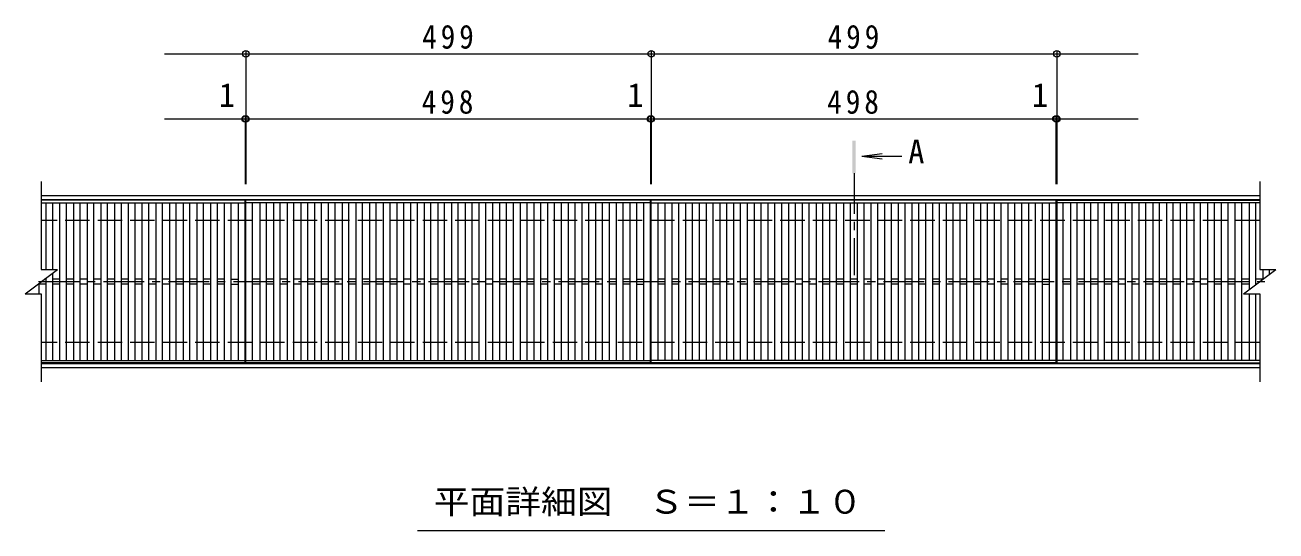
# Model space of a CAD drawing. Units: millimetres on the paper, enlarged 2 times, with parts at other scales. Extents: x -310 to 347, y -275 to 243.
# Drawn here: x -289.2 to 18.7, y 79.6 to 204 of the extents above; entities that cross this region are included whole.
import ezdxf
from ezdxf.enums import TextEntityAlignment as Align

# ---------------------------------------------------------------- set-up
doc = ezdxf.new("R2010")
doc.units = ezdxf.units.MM
doc.header["$LTSCALE"] = 2
doc.header["$PDMODE"] = 32
doc.header["$PDSIZE"] = 1.6
doc.linetypes.add('CHAIN1', pattern=[8, 5, -1, 1, -1])
doc.linetypes.add('DASHED3', pattern=[4, 3, -1])
for name, color, linetype, lineweight in [('C-1', 2, 'Continuous', 9), ('C-2', 3, 'Continuous', 9), ('C-4', 7, 'Continuous', 9), ('C-5', 4, 'Continuous', 9), ('C-A', 3, 'Continuous', 9)]:
    doc.layers.add(name, color=color, linetype=linetype, lineweight=lineweight)
doc.styles.add('ＭＳ ゴシック', font='')
doc.styles.get('ＭＳ ゴシック').set_extended_font_data('MS Gothic')

msp = doc.modelspace()

# ---------------------------------------------------------------- linework, layer by layer
at = {"layer": 'C-1'}
for p, q in [((-285.182, 162.148), (14.707, 162.148)), ((-285.182, 161.148), (14.707, 161.148)), ((14.707, 120.748), (-285.182, 120.748)), ((14.707, 119.748), (-285.182, 119.748))]:
    msp.add_line(p, q, dxfattribs=at)
at = {"layer": 'C-1', "linetype": 'DASHED3'}
for p, q in [((14.707, 155.948), (-285.182, 155.948)), ((14.707, 125.948), (-285.182, 125.948))]:
    msp.add_line(p, q, dxfattribs=at)
at = {"layer": 'C-2'}
for p, q in [((-285.182, 165.548), (-285.182, 143.948)), ((14.707, 165.548), (14.707, 143.948)), ((-235.038, 160.948), (-285.182, 160.948)), ((-283.95, 143.948), (-283.95, 160.348)), ((-282.35, 143.948), (-282.35, 160.348)), ((-280.574, 121.548), (-280.574, 160.348)), ((-278.974, 121.548), (-278.974, 160.348)), ((-277.198, 121.548), (-277.198, 160.348)), ((-275.598, 121.548), (-275.598, 160.348)), ((-273.822, 121.548), (-273.822, 160.348)), ((-272.222, 121.548), (-272.222, 160.348)), ((-270.446, 121.548), (-270.446, 160.348)), ((-268.846, 121.548), (-268.846, 160.348)), ((-267.07, 121.548), (-267.07, 160.348)), ((-265.47, 121.548), (-265.47, 160.348)), ((-263.694, 121.548), (-263.694, 160.348)), ((-262.094, 121.548), (-262.094, 160.348)), ((-260.318, 121.548), (-260.318, 160.348)), ((-258.718, 121.548), (-258.718, 160.348)), ((-256.942, 121.548), (-256.942, 160.348)), ((-255.342, 121.548), (-255.342, 160.348)), ((-253.566, 121.548), (-253.566, 160.348)), ((-251.966, 121.548), (-251.966, 160.348)), ((-250.19, 121.548), (-250.19, 160.348)), ((-248.59, 121.548), (-248.59, 160.348)), ((-246.814, 121.548), (-246.814, 160.348)), ((-245.214, 121.548), (-245.214, 160.348)), ((-243.438, 121.548), (-243.438, 160.348)), ((-241.838, 121.548), (-241.838, 160.348)), ((-240.062, 121.548), (-240.062, 160.348)), ((-238.462, 121.548), (-238.462, 160.348)), ((-236.638, 121.548), (-236.638, 160.348)), ((-235.038, 120.948), (-235.038, 160.948)), ((-234.838, 120.948), (-234.838, 160.948)), ((-135.238, 160.948), (-234.838, 160.948)), ((-135.238, 120.948), (-135.238, 160.948)), ((-135.038, 120.948), (-135.038, 160.948)), ((-35.438, 160.948), (-135.038, 160.948)), ((-35.238, 160.948), (-35.238, 120.948)), ((-35.238, 160.948), (14.707, 160.948)), ((-33.638, 121.548), (-33.638, 160.348)), ((-31.814, 121.548), (-31.814, 160.348)), ((-30.214, 121.548), (-30.214, 160.348)), ((-28.438, 121.548), (-28.438, 160.348)), ((-26.838, 121.548), (-26.838, 160.348)), ((-25.062, 121.548), (-25.062, 160.348)), ((-23.462, 121.548), (-23.462, 160.348)), ((-21.686, 121.548), (-21.686, 160.348)), ((-20.086, 121.548), (-20.086, 160.348)), ((-18.31, 121.548), (-18.31, 160.348)), ((-16.71, 121.548), (-16.71, 160.348)), ((-14.934, 121.548), (-14.934, 160.348)), ((-13.334, 121.548), (-13.334, 160.348)), ((-11.558, 121.548), (-11.558, 160.348)), ((-9.958, 121.548), (-9.958, 160.348)), ((-8.182, 121.548), (-8.182, 160.348)), ((-6.582, 121.548), (-6.582, 160.348)), ((-4.806, 121.548), (-4.806, 160.348)), ((-3.206, 121.548), (-3.206, 160.348)), ((-1.43, 121.548), (-1.43, 160.348)), ((0.17, 121.548), (0.17, 160.348)), ((1.946, 121.548), (1.946, 160.348)), ((3.546, 121.548), (3.546, 160.348)), ((5.322, 121.548), (5.322, 160.348)), ((6.922, 121.548), (6.922, 160.348)), ((8.698, 121.548), (8.698, 160.348)), ((10.298, 121.548), (10.298, 160.348)), ((12.074, 160.348), (12.074, 138.974)), ((13.674, 160.348), (13.674, 140.174)), ((-289.182, 137.948), (-281.182, 143.948)), ((-285.182, 143.948), (-281.182, 143.948)), ((-283.95, 121.548), (-283.95, 141.872)), ((-282.35, 121.548), (-282.35, 143.072)), ((10.707, 137.948), (18.707, 143.948)), ((14.707, 143.948), (18.707, 143.948)), ((15.45, 143.948), (15.45, 141.506)), ((17.05, 143.948), (17.05, 142.706)), ((-285.726, 137.948), (-285.726, 140.54)), ((-289.182, 137.948), (-285.182, 137.948)), ((-285.182, 137.948), (-285.182, 116.348)), ((10.707, 137.948), (14.707, 137.948)), ((12.074, 137.948), (12.074, 121.548)), ((13.674, 137.948), (13.674, 121.548)), ((14.707, 137.948), (14.707, 116.348)), ((-235.038, 120.948), (-285.182, 120.948)), ((-135.238, 120.948), (-234.838, 120.948)), ((-35.438, 120.948), (-135.038, 120.948)), ((-35.238, 120.948), (14.707, 120.948))]:
    msp.add_line(p, q, dxfattribs=at)
at = {"layer": 'C-4'}
for p, q in [((-234.838, 197.548), (-234.838, 164.948)), ((-135.038, 197.548), (-135.038, 164.948)), ((-35.238, 197.548), (-35.238, 164.948)), ((-254.886, 196.948), (-135.038, 196.948)), ((-135.038, 196.948), (-15.19, 196.948)), ((-254.886, 180.948), (-135.238, 180.948)), ((-235.038, 181.548), (-235.038, 164.948)), ((-135.238, 181.548), (-135.238, 164.948)), ((-135.238, 180.948), (-135.038, 180.948)), ((-135.038, 180.948), (-15.19, 180.948)), ((-35.438, 181.548), (-35.438, 164.948))]:
    msp.add_line(p, q, dxfattribs=at)
for p in [(-234.838, 196.948), (-135.038, 196.948), (-35.238, 196.948), (-235.038, 180.948), (-234.838, 180.948), (-135.238, 180.948), (-135.038, 180.948), (-35.438, 180.948), (-35.238, 180.948)]:
    msp.add_point(p, dxfattribs=at)
at = {"layer": 'C-5'}
for q in [(-78.247, 172.462), (-73.355, 171.809), (-78.247, 171.157)]:
    msp.add_line((-83.204, 171.809), q, dxfattribs=at)
at = {"layer": 'C-5', "linetype": 'CHAIN1'}
msp.add_line((-85.138, 167.613), (-85.138, 142.547), dxfattribs=at)
at = {"layer": 'C-5', "color": 7}
msp.add_line((-77.593, 79.646), (-192.593, 79.646), dxfattribs=at)
at = {"layer": 'C-5'}
msp.add_solid([(-84.738, 167.613), (-85.538, 167.613), (-84.738, 175.613), (-85.538, 175.613)], dxfattribs=at)
at = {"layer": 'C-A'}
for p, q in [((-285.182, 160.348), (-235.038, 160.348)), ((-135.238, 160.348), (-234.838, 160.348)), ((-233.238, 160.348), (-233.238, 121.548)), ((-231.414, 160.348), (-231.414, 121.548)), ((-229.814, 160.348), (-229.814, 121.548)), ((-228.038, 160.348), (-228.038, 121.548)), ((-226.438, 160.348), (-226.438, 121.548)), ((-224.662, 160.348), (-224.662, 121.548)), ((-223.062, 160.348), (-223.062, 121.548)), ((-221.286, 160.348), (-221.286, 121.548)), ((-219.686, 160.348), (-219.686, 121.548)), ((-217.91, 160.348), (-217.91, 121.548)), ((-216.31, 160.348), (-216.31, 121.548)), ((-214.534, 160.348), (-214.534, 121.548)), ((-212.934, 160.348), (-212.934, 121.548)), ((-211.158, 160.348), (-211.158, 121.548)), ((-209.558, 160.348), (-209.558, 121.548)), ((-207.782, 160.348), (-207.782, 121.548)), ((-206.182, 160.348), (-206.182, 121.548)), ((-204.406, 160.348), (-204.406, 121.548)), ((-202.806, 160.348), (-202.806, 121.548)), ((-201.03, 160.348), (-201.03, 121.548)), ((-199.43, 160.348), (-199.43, 121.548)), ((-197.654, 160.348), (-197.654, 121.548)), ((-196.054, 160.348), (-196.054, 121.548)), ((-194.278, 160.348), (-194.278, 121.548)), ((-192.678, 160.348), (-192.678, 121.548)), ((-190.902, 121.548), (-190.902, 160.348)), ((-189.302, 121.548), (-189.302, 160.348)), ((-187.526, 121.548), (-187.526, 160.348)), ((-185.926, 121.548), (-185.926, 160.348)), ((-184.15, 121.548), (-184.15, 160.348)), ((-182.55, 121.548), (-182.55, 160.348)), ((-180.774, 121.548), (-180.774, 160.348)), ((-179.174, 160.348), (-179.174, 121.548)), ((-177.398, 121.548), (-177.398, 160.348)), ((-175.798, 121.548), (-175.798, 160.348)), ((-174.022, 121.548), (-174.022, 160.348)), ((-172.422, 160.348), (-172.422, 121.548)), ((-170.646, 121.548), (-170.646, 160.348)), ((-169.046, 160.348), (-169.046, 121.548)), ((-167.27, 121.548), (-167.27, 160.348)), ((-165.67, 160.348), (-165.67, 121.548)), ((-163.894, 121.548), (-163.894, 160.348)), ((-162.294, 160.348), (-162.294, 121.548)), ((-160.518, 121.548), (-160.518, 160.348)), ((-158.918, 160.348), (-158.918, 121.548)), ((-157.142, 121.548), (-157.142, 160.348)), ((-155.542, 160.348), (-155.542, 121.548)), ((-153.766, 121.548), (-153.766, 160.348)), ((-152.166, 160.348), (-152.166, 121.548)), ((-150.39, 121.548), (-150.39, 160.348)), ((-148.79, 160.348), (-148.79, 121.548)), ((-147.014, 121.548), (-147.014, 160.348)), ((-145.414, 160.348), (-145.414, 121.548)), ((-143.638, 121.548), (-143.638, 160.348)), ((-142.038, 160.348), (-142.038, 121.548)), ((-140.262, 121.548), (-140.262, 160.348)), ((-138.662, 160.348), (-138.662, 121.548)), ((-136.838, 121.548), (-136.838, 160.348)), ((-135.038, 160.348), (-35.438, 160.348)), ((-133.438, 160.348), (-133.438, 121.548)), ((-131.614, 121.548), (-131.614, 160.348)), ((-130.014, 160.348), (-130.014, 121.548)), ((-128.238, 121.548), (-128.238, 160.348)), ((-126.638, 160.348), (-126.638, 121.548)), ((-124.862, 121.548), (-124.862, 160.348)), ((-123.262, 160.348), (-123.262, 121.548)), ((-121.486, 121.548), (-121.486, 160.348)), ((-119.886, 160.348), (-119.886, 121.548)), ((-118.11, 121.548), (-118.11, 160.348)), ((-116.51, 160.348), (-116.51, 121.548)), ((-114.734, 121.548), (-114.734, 160.348)), ((-113.134, 160.348), (-113.134, 121.548)), ((-111.358, 121.548), (-111.358, 160.348)), ((-109.758, 160.348), (-109.758, 121.548)), ((-107.982, 121.548), (-107.982, 160.348)), ((-106.382, 160.348), (-106.382, 121.548)), ((-104.606, 121.548), (-104.606, 160.348)), ((-103.006, 160.348), (-103.006, 121.548)), ((-101.23, 121.548), (-101.23, 160.348)), ((-99.63, 160.348), (-99.63, 121.548)), ((-97.854, 121.548), (-97.854, 160.348)), ((-96.254, 160.348), (-96.254, 121.548)), ((-94.478, 160.348), (-94.478, 121.548)), ((-92.878, 160.348), (-92.878, 121.548)), ((-91.102, 121.548), (-91.102, 160.348)), ((-89.502, 160.348), (-89.502, 121.548)), ((-87.726, 160.348), (-87.726, 121.548)), ((-86.126, 160.348), (-86.126, 121.548)), ((-84.35, 160.348), (-84.35, 121.548)), ((-82.75, 160.348), (-82.75, 121.548)), ((-80.974, 160.348), (-80.974, 121.548)), ((-79.374, 160.348), (-79.374, 121.548)), ((-77.598, 121.548), (-77.598, 160.348)), ((-75.998, 160.348), (-75.998, 121.548)), ((-74.222, 121.548), (-74.222, 160.348)), ((-72.622, 160.348), (-72.622, 121.548)), ((-70.846, 121.548), (-70.846, 160.348)), ((-69.246, 160.348), (-69.246, 121.548)), ((-67.47, 121.548), (-67.47, 160.348)), ((-65.87, 160.348), (-65.87, 121.548)), ((-64.094, 121.548), (-64.094, 160.348)), ((-62.494, 160.348), (-62.494, 121.548)), ((-60.718, 121.548), (-60.718, 160.348)), ((-59.118, 160.348), (-59.118, 121.548)), ((-57.342, 121.548), (-57.342, 160.348)), ((-55.742, 160.348), (-55.742, 121.548)), ((-53.966, 121.548), (-53.966, 160.348)), ((-52.366, 160.348), (-52.366, 121.548)), ((-50.59, 121.548), (-50.59, 160.348)), ((-48.99, 160.348), (-48.99, 121.548)), ((-47.214, 121.548), (-47.214, 160.348)), ((-45.614, 160.348), (-45.614, 121.548)), ((-43.838, 121.548), (-43.838, 160.348)), ((-42.238, 160.348), (-42.238, 121.548)), ((-40.462, 121.548), (-40.462, 160.348)), ((-38.862, 160.348), (-38.862, 121.548)), ((-37.038, 121.548), (-37.038, 160.348)), ((-35.438, 160.948), (-35.438, 120.948)), ((14.707, 160.348), (-35.238, 160.348)), ((-283.95, 140.348), (-285.726, 140.348)), ((-283.95, 141.548), (-284.382, 141.548)), ((-280.574, 141.548), (-282.35, 141.548)), ((-280.574, 140.348), (-282.35, 140.348)), ((-277.198, 141.548), (-278.974, 141.548)), ((-277.198, 140.348), (-278.974, 140.348)), ((-273.822, 141.548), (-275.598, 141.548)), ((-273.822, 140.348), (-275.598, 140.348)), ((-270.446, 141.548), (-272.222, 141.548)), ((-270.446, 140.348), (-272.222, 140.348)), ((-267.07, 141.548), (-268.846, 141.548)), ((-267.07, 140.348), (-268.846, 140.348)), ((-263.694, 141.548), (-265.47, 141.548)), ((-263.694, 140.348), (-265.47, 140.348)), ((-260.318, 141.548), (-262.094, 141.548)), ((-260.318, 140.348), (-262.094, 140.348)), ((-256.942, 141.548), (-258.718, 141.548)), ((-256.942, 140.348), (-258.718, 140.348)), ((-253.566, 141.548), (-255.342, 141.548)), ((-253.566, 140.348), (-255.342, 140.348)), ((-250.19, 141.548), (-251.966, 141.548)), ((-250.19, 140.348), (-251.966, 140.348)), ((-246.814, 141.548), (-248.59, 141.548)), ((-246.814, 140.348), (-248.59, 140.348)), ((-243.438, 141.548), (-245.214, 141.548)), ((-243.438, 140.348), (-245.214, 140.348)), ((-240.062, 141.548), (-241.838, 141.548)), ((-240.062, 140.348), (-241.838, 140.348)), ((-238.462, 141.548), (-236.638, 141.548)), ((-238.462, 140.348), (-236.638, 140.348)), ((-231.414, 141.548), (-233.238, 141.548)), ((-231.414, 140.348), (-233.238, 140.348)), ((-228.038, 141.548), (-229.814, 141.548)), ((-228.038, 140.348), (-229.814, 140.348)), ((-224.662, 141.548), (-226.438, 141.548)), ((-224.662, 140.348), (-226.438, 140.348)), ((-221.286, 141.548), (-223.062, 141.548)), ((-221.286, 140.348), (-223.062, 140.348)), ((-217.91, 141.548), (-219.686, 141.548)), ((-217.91, 140.348), (-219.686, 140.348)), ((-214.534, 141.548), (-216.31, 141.548)), ((-214.534, 140.348), (-216.31, 140.348)), ((-211.158, 141.548), (-212.934, 141.548)), ((-211.158, 140.348), (-212.934, 140.348)), ((-207.782, 141.548), (-209.558, 141.548)), ((-207.782, 140.348), (-209.558, 140.348)), ((-204.406, 141.548), (-206.182, 141.548)), ((-204.406, 140.348), (-206.182, 140.348)), ((-201.03, 141.548), (-202.806, 141.548)), ((-201.03, 140.348), (-202.806, 140.348)), ((-197.654, 141.548), (-199.43, 141.548)), ((-197.654, 140.348), (-199.43, 140.348)), ((-194.278, 141.548), (-196.054, 141.548)), ((-194.278, 140.348), (-196.054, 140.348)), ((-190.902, 141.548), (-192.678, 141.548)), ((-190.902, 140.348), (-192.678, 140.348)), ((-187.526, 141.548), (-189.302, 141.548)), ((-187.526, 140.348), (-189.302, 140.348)), ((-184.15, 141.548), (-185.926, 141.548)), ((-184.15, 140.348), (-185.926, 140.348)), ((-180.774, 141.548), (-182.55, 141.548)), ((-180.774, 140.348), (-182.55, 140.348)), ((-177.398, 141.548), (-179.174, 141.548)), ((-177.398, 140.348), (-179.174, 140.348)), ((-174.022, 141.548), (-175.798, 141.548)), ((-174.022, 140.348), (-175.798, 140.348)), ((-170.646, 141.548), (-172.422, 141.548)), ((-170.646, 140.348), (-172.422, 140.348)), ((-167.27, 141.548), (-169.046, 141.548)), ((-167.27, 140.348), (-169.046, 140.348)), ((-163.894, 141.548), (-165.67, 141.548)), ((-163.894, 140.348), (-165.67, 140.348)), ((-160.518, 141.548), (-162.294, 141.548)), ((-160.518, 140.348), (-162.294, 140.348)), ((-157.142, 141.548), (-158.918, 141.548)), ((-157.142, 140.348), (-158.918, 140.348)), ((-153.766, 141.548), (-155.542, 141.548)), ((-153.766, 140.348), (-155.542, 140.348)), ((-150.39, 141.548), (-152.166, 141.548)), ((-150.39, 140.348), (-152.166, 140.348)), ((-147.014, 141.548), (-148.79, 141.548)), ((-147.014, 140.348), (-148.79, 140.348)), ((-143.638, 141.548), (-145.414, 141.548)), ((-143.638, 140.348), (-145.414, 140.348)), ((-140.262, 141.548), (-142.038, 141.548)), ((-140.262, 140.348), (-142.038, 140.348)), ((-138.662, 141.548), (-136.838, 141.548)), ((-138.662, 140.348), (-136.838, 140.348)), ((-131.613, 141.548), (-133.438, 141.548)), ((-131.613, 140.348), (-133.438, 140.348)), ((-128.238, 141.548), (-130.014, 141.548)), ((-128.238, 140.348), (-130.014, 140.348)), ((-124.862, 141.548), (-126.638, 141.548)), ((-124.862, 140.348), (-126.638, 140.348)), ((-121.486, 141.548), (-123.262, 141.548)), ((-121.486, 140.348), (-123.262, 140.348)), ((-118.11, 141.548), (-119.886, 141.548)), ((-118.11, 140.348), (-119.886, 140.348)), ((-114.734, 141.548), (-116.51, 141.548)), ((-114.734, 140.348), (-116.51, 140.348)), ((-111.358, 141.548), (-113.134, 141.548)), ((-111.358, 140.348), (-113.134, 140.348)), ((-107.982, 141.548), (-109.758, 141.548)), ((-107.982, 140.348), (-109.758, 140.348)), ((-104.606, 141.548), (-106.382, 141.548)), ((-104.606, 140.348), (-106.382, 140.348)), ((-101.23, 141.548), (-103.006, 141.548)), ((-101.23, 140.348), (-103.006, 140.348)), ((-97.854, 141.548), (-99.63, 141.548)), ((-97.854, 140.348), (-99.63, 140.348)), ((-94.478, 141.548), (-96.254, 141.548)), ((-94.478, 140.348), (-96.254, 140.348)), ((-91.102, 141.548), (-92.878, 141.548)), ((-91.102, 140.348), (-92.878, 140.348)), ((-87.726, 141.548), (-89.502, 141.548)), ((-87.726, 140.348), (-89.502, 140.348)), ((-84.35, 141.548), (-86.126, 141.548)), ((-84.35, 140.348), (-86.126, 140.348)), ((-80.974, 141.548), (-82.75, 141.548)), ((-80.974, 140.348), (-82.75, 140.348)), ((-77.598, 141.548), (-79.374, 141.548)), ((-77.598, 140.348), (-79.374, 140.348)), ((-74.222, 141.548), (-75.998, 141.548)), ((-74.222, 140.348), (-75.998, 140.348)), ((-70.846, 141.548), (-72.622, 141.548)), ((-70.846, 140.348), (-72.622, 140.348)), ((-67.47, 141.548), (-69.246, 141.548)), ((-67.47, 140.348), (-69.246, 140.348)), ((-64.094, 141.548), (-65.87, 141.548)), ((-64.094, 140.348), (-65.87, 140.348)), ((-60.718, 141.548), (-62.494, 141.548)), ((-60.718, 140.348), (-62.494, 140.348)), ((-57.342, 141.548), (-59.118, 141.548)), ((-57.342, 140.348), (-59.118, 140.348)), ((-53.966, 141.548), (-55.742, 141.548)), ((-53.966, 140.348), (-55.742, 140.348)), ((-50.59, 141.548), (-52.366, 141.548)), ((-50.59, 140.348), (-52.366, 140.348)), ((-47.214, 141.548), (-48.99, 141.548)), ((-47.214, 140.348), (-48.99, 140.348)), ((-43.838, 141.548), (-45.614, 141.548)), ((-43.838, 140.348), (-45.614, 140.348)), ((-40.462, 141.548), (-42.238, 141.548)), ((-40.462, 140.348), (-42.238, 140.348)), ((-38.862, 141.548), (-37.038, 141.548)), ((-38.862, 140.348), (-37.038, 140.348)), ((-31.814, 141.548), (-33.638, 141.548)), ((-31.814, 140.348), (-33.638, 140.348)), ((-28.437, 141.548), (-30.213, 141.548)), ((-28.437, 140.348), (-30.213, 140.348)), ((-25.061, 141.548), (-26.837, 141.548)), ((-25.061, 140.348), (-26.837, 140.348)), ((-21.685, 141.548), (-23.461, 141.548)), ((-21.685, 140.348), (-23.461, 140.348)), ((-18.309, 141.548), (-20.085, 141.548)), ((-18.309, 140.348), (-20.085, 140.348)), ((-14.933, 141.548), (-16.709, 141.548)), ((-14.933, 140.348), (-16.709, 140.348)), ((-11.557, 141.548), (-13.333, 141.548)), ((-11.557, 140.348), (-13.333, 140.348)), ((-8.181, 141.548), (-9.957, 141.548)), ((-8.181, 140.348), (-9.957, 140.348)), ((-4.805, 141.548), (-6.581, 141.548)), ((-4.805, 140.348), (-6.581, 140.348)), ((-1.429, 141.548), (-3.205, 141.548)), ((-1.429, 140.348), (-3.205, 140.348)), ((1.947, 141.548), (0.171, 141.548)), ((1.947, 140.348), (0.171, 140.348)), ((5.323, 141.548), (3.547, 141.548)), ((5.323, 140.348), (3.547, 140.348)), ((8.699, 141.548), (6.923, 141.548)), ((8.699, 140.348), (6.923, 140.348)), ((12.075, 141.548), (10.299, 141.548)), ((12.075, 140.348), (10.299, 140.348)), ((13.907, 140.348), (13.674, 140.348)), ((15.45, 141.548), (13.675, 141.548)), ((-285.182, 121.548), (-235.038, 121.548)), ((-234.838, 121.548), (-135.238, 121.548)), ((-35.438, 121.548), (-135.038, 121.548)), ((14.707, 121.548), (-35.238, 121.548))]:
    msp.add_line(p, q, dxfattribs=at)
at = {"layer": 'C-A', "linetype": 'CHAIN1'}
msp.add_line((-285.883, 140.948), (15.936, 140.948), dxfattribs=at)

# ---------------------------------------------------------------- texts
at = {"layer": 'C-4', "color": 2, "style": 'ＭＳ ゴシック'}
for p in [(-241.482, 182.148), (-140.94, 182.148), (-41.345, 182.148)]:
    msp.add_text('1', height=5.865, dxfattribs=at).set_placement(p, align=Align.BOTTOM_LEFT)
at = {"layer": 'C-4', "color": 2, "char_height": 5.865, "attachment_point": 7, "style": 'ＭＳ ゴシック'}
for s, insert in [('\\T1.27;\\W0.9;499', (-191.438, 198.148)), ('\\T1.27;\\W0.9;499', (-91.638, 198.148)), ('\\T1.27;\\W0.9;498', (-191.538, 182.148)), ('\\T1.27;\\W0.9;498', (-91.738, 182.148))]:
    msp.add_mtext(s, dxfattribs=dict(at, insert=insert))
at = {"layer": 'C-5', "color": 2, "style": 'ＭＳ ゴシック'}
msp.add_text('A', height=5.865, dxfattribs=at).set_placement((-71.812, 168.24), align=Align.BOTTOM_LEFT)
at = {"layer": 'C-5', "color": 2, "style": 'ＭＳ ゴシック', "width": 1.1}
msp.add_text('平面詳細図\u3000Ｓ＝１：１０', height=5.865, dxfattribs=at).set_placement((-188.593, 82.146), align=Align.BOTTOM_LEFT)

doc.saveas('drawing.dxf')
